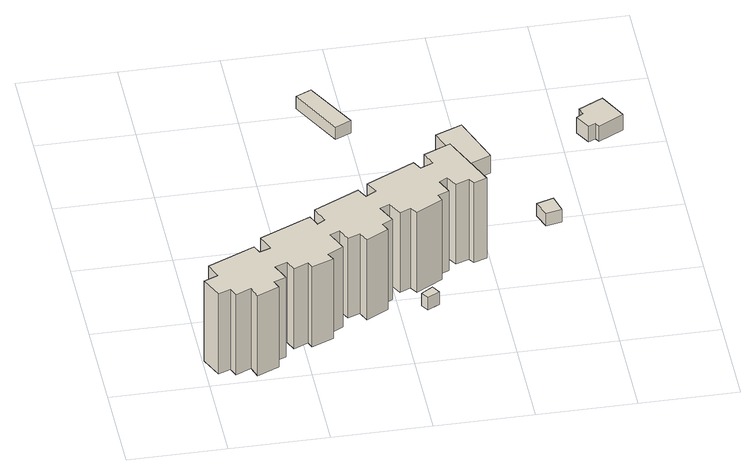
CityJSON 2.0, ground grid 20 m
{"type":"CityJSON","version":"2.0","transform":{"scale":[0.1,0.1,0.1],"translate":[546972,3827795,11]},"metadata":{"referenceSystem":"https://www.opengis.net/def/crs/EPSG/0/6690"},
"CityObjects":{
"building1":{"type":"Building","attributes":{"計測周辺長":215.14,"1/2500図郭":111,"区名":"住吉区","町丁目名称":"浅香１丁目","街区番号":2,"class":"3002","usage":"412","measuredHeight":19.5,"storeysAboveGround":4,"BuildingDetailAttribute.buildingRoofEdgeArea":677,"BuildingDetailAttribute.buildingStructureType":"603","BuildingDetailAttribute.buildingStructureOrgType":"3","BuildingDetailAttribute.detailedUsage":"1130","BuildingDetailAttribute.specifiedBuildingCoverageRate":0.8,"BuildingDetailAttribute.surveyYear":2017,"BuildingRiverFloodingRiskAttribute.description":"2","BuildingRiverFloodingRiskAttribute.rank":"1","BuildingRiverFloodingRiskAttribute.depth":0.066,"BuildingRiverFloodingRiskAttribute.adminType":"1","BuildingRiverFloodingRiskAttribute.scale":"2","BuildingRiverFloodingRiskAttribute.duration":0,"BuildingIDAttribute.prefecture":"27","BuildingIDAttribute.city":"27120"},"geometry":[{"type":"Solid","lod":"1","boundaries":[[[[0,1,2,3,4,5,6,7,8,9,10,11,12,13,14,15,16,17,18,19,20,21,22,23,24,25,26,27,28,29,30,31,32,33,34,35,36,37,38,39,40,41,42,43,44,45,46,47,48,49,50,51,52,53,54,55,56,57]],[[56,58,59,57]],[[55,60,58,56]],[[54,61,60,55]],[[53,62,61,54]],[[52,63,62,53]],[[51,64,63,52]],[[50,65,64,51]],[[49,66,65,50]],[[48,67,66,49]],[[47,68,67,48]],[[46,69,68,47]],[[45,70,69,46]],[[44,71,70,45]],[[43,72,71,44]],[[42,73,72,43]],[[41,74,73,42]],[[40,75,74,41]],[[39,76,75,40]],[[38,77,76,39]],[[37,78,77,38]],[[36,79,78,37]],[[35,80,79,36]],[[34,81,80,35]],[[33,82,81,34]],[[32,83,82,33]],[[31,84,83,32]],[[30,85,84,31]],[[29,86,85,30]],[[28,87,86,29]],[[27,88,87,28]],[[26,89,88,27]],[[25,90,89,26]],[[24,91,90,25]],[[23,92,91,24]],[[22,93,92,23]],[[21,94,93,22]],[[20,95,94,21]],[[19,96,95,20]],[[18,97,96,19]],[[17,98,97,18]],[[16,99,98,17]],[[15,100,99,16]],[[14,101,100,15]],[[13,102,101,14]],[[12,103,102,13]],[[11,104,103,12]],[[10,105,104,11]],[[9,106,105,10]],[[8,107,106,9]],[[7,108,107,8]],[[6,109,108,7]],[[5,110,109,6]],[[4,111,110,5]],[[3,112,111,4]],[[2,113,112,3]],[[1,114,113,2]],[[0,115,114,1]],[[57,59,115,0]],[[58,60,61,62,63,64,65,66,67,68,69,70,71,72,73,74,75,76,77,78,79,80,81,82,83,84,85,86,87,88,89,90,91,92,93,94,95,96,97,98,99,100,101,102,103,104,105,106,107,108,109,110,111,112,113,114,115,59]]]]}]},
"building2":{"type":"Building","attributes":{"class":"3001","BuildingDetailAttribute.specifiedBuildingCoverageRate":0.8,"BuildingDetailAttribute.surveyYear":2017,"BuildingRiverFloodingRiskAttribute.description":"2","BuildingRiverFloodingRiskAttribute.rank":"1","BuildingRiverFloodingRiskAttribute.depth":0.277,"BuildingRiverFloodingRiskAttribute.adminType":"1","BuildingRiverFloodingRiskAttribute.scale":"2","BuildingRiverFloodingRiskAttribute.duration":0,"BuildingIDAttribute.prefecture":"27","BuildingIDAttribute.city":"27120"},"geometry":[{"type":"Solid","lod":"1","boundaries":[[[[116,117,118,119]],[[118,120,121,119]],[[117,122,120,118]],[[116,123,122,117]],[[119,121,123,116]],[[120,122,123,121]]]]}]},
"building3":{"type":"Building","attributes":{"計測周辺長":31.98,"1/2500図郭":111,"区名":"住吉区","町丁目名称":"浅香１丁目","街区番号":2,"class":"3001","usage":"412","storeysAboveGround":1,"BuildingDetailAttribute.buildingRoofEdgeArea":44.38,"BuildingDetailAttribute.buildingStructureType":"610","BuildingDetailAttribute.buildingStructureOrgType":"2","BuildingDetailAttribute.detailedUsage":"1130","BuildingDetailAttribute.specifiedBuildingCoverageRate":0.8,"BuildingDetailAttribute.surveyYear":2017,"BuildingRiverFloodingRiskAttribute.description":"2","BuildingRiverFloodingRiskAttribute.rank":"2","BuildingRiverFloodingRiskAttribute.depth":0.941,"BuildingRiverFloodingRiskAttribute.adminType":"1","BuildingRiverFloodingRiskAttribute.scale":"2","BuildingRiverFloodingRiskAttribute.duration":1.83,"BuildingIDAttribute.prefecture":"27","BuildingIDAttribute.city":"27120"},"geometry":[{"type":"Solid","lod":"1","boundaries":[[[[124,125,126,127]],[[126,128,129,127]],[[125,130,128,126]],[[124,131,130,125]],[[127,129,131,124]],[[128,130,131,129]]]]}]},
"building4":{"type":"Building","attributes":{"計測周辺長":34.18,"1/2500図郭":111,"区名":"住吉区","町丁目名称":"浅香１丁目","街区番号":2,"class":"3001","usage":"422","measuredHeight":4.2,"storeysAboveGround":1,"BuildingDetailAttribute.buildingRoofEdgeArea":66.19,"BuildingDetailAttribute.buildingStructureType":"601","BuildingDetailAttribute.buildingStructureOrgType":"1","BuildingDetailAttribute.detailedUsage":"1409","BuildingDetailAttribute.specifiedBuildingCoverageRate":0.8,"BuildingDetailAttribute.surveyYear":2017,"BuildingRiverFloodingRiskAttribute.description":"2","BuildingRiverFloodingRiskAttribute.rank":"1","BuildingRiverFloodingRiskAttribute.depth":0.02,"BuildingRiverFloodingRiskAttribute.adminType":"1","BuildingRiverFloodingRiskAttribute.scale":"1","BuildingRiverFloodingRiskAttribute.duration":0,"BuildingIDAttribute.prefecture":"27","BuildingIDAttribute.city":"27120"},"geometry":[{"type":"Solid","lod":"1","boundaries":[[[[132,133,134,135]],[[134,136,137,135]],[[133,138,136,134]],[[132,139,138,133]],[[135,137,139,132]],[[136,138,139,137]]]]}]},
"building5":{"type":"Building","attributes":{"計測周辺長":14.57,"1/2500図郭":111,"区名":"住吉区","町丁目名称":"浅香１丁目","街区番号":2,"class":"3001","usage":"422","storeysAboveGround":1,"BuildingDetailAttribute.buildingRoofEdgeArea":13.22,"BuildingDetailAttribute.buildingStructureType":"610","BuildingDetailAttribute.buildingStructureOrgType":"2","BuildingDetailAttribute.detailedUsage":"1409","BuildingDetailAttribute.specifiedBuildingCoverageRate":0.8,"BuildingDetailAttribute.surveyYear":2017,"BuildingRiverFloodingRiskAttribute.description":"2","BuildingRiverFloodingRiskAttribute.rank":"2","BuildingRiverFloodingRiskAttribute.depth":0.872,"BuildingRiverFloodingRiskAttribute.adminType":"1","BuildingRiverFloodingRiskAttribute.scale":"2","BuildingRiverFloodingRiskAttribute.duration":1.27,"BuildingIDAttribute.prefecture":"27","BuildingIDAttribute.city":"27120"},"geometry":[{"type":"Solid","lod":"1","boundaries":[[[[140,141,142,143]],[[142,144,145,143]],[[141,146,144,142]],[[140,147,146,141]],[[143,145,147,140]],[[144,146,147,145]]]]}]},
"building6":{"type":"Building","attributes":{"計測周辺長":27.87,"1/2500図郭":111,"区名":"住吉区","町丁目名称":"浅香１丁目","街区番号":2,"class":"3003","usage":"422","measuredHeight":3.8,"storeysAboveGround":1,"BuildingDetailAttribute.buildingRoofEdgeArea":44.81,"BuildingDetailAttribute.buildingStructureType":"601","BuildingDetailAttribute.buildingStructureOrgType":"1","BuildingDetailAttribute.detailedUsage":"1409","BuildingDetailAttribute.specifiedBuildingCoverageRate":0.8,"BuildingDetailAttribute.surveyYear":2017,"BuildingRiverFloodingRiskAttribute.description":"2","BuildingRiverFloodingRiskAttribute.rank":"1","BuildingRiverFloodingRiskAttribute.depth":0.456,"BuildingRiverFloodingRiskAttribute.adminType":"1","BuildingRiverFloodingRiskAttribute.scale":"2","BuildingRiverFloodingRiskAttribute.duration":1.83,"BuildingIDAttribute.prefecture":"27","BuildingIDAttribute.city":"27120"},"geometry":[{"type":"Solid","lod":"1","boundaries":[[[[148,149,150,151,152,153,154,155]],[[154,156,157,155]],[[153,158,156,154]],[[152,159,158,153]],[[151,160,159,152]],[[150,161,160,151]],[[149,162,161,150]],[[148,163,162,149]],[[155,157,163,148]],[[156,158,159,160,161,162,163,157]]]]}]}
},
"vertices":[
[86,34,6],[54,19,6],[46,38,6],[21,28,6],[1,73,6],[31,86,6],[18,118,6],[115,162,6],[122,144,6],[145,152,6],[132,187,6],[237,235,6],[247,210,6],[264,221,6],[249,255,6],[343,301,6],[354,279,6],[376,292,6],[363,317,6],[463,367,6],[473,348,6],[500,360,6],[487,388,6],[542,413,6],[593,294,6],[566,284,6],[558,296,6],[531,286,6],[518,308,6],[501,298,6],[514,268,6],[491,258,6],[496,243,6],[442,212,6],[432,227,6],[409,217,6],[394,247,6],[374,237,6],[392,199,6],[370,187,6],[377,169,6],[332,144,6],[322,166,6],[297,156,6],[285,181,6],[265,173,6],[283,131,6],[250,113,6],[258,98,6],[213,80,6],[208,93,6],[178,80,6],[168,102,6],[143,92,6],[158,57,6],[133,47,6],[139,29,6],[94,9,6],[139,29,200],[94,9,200],[133,47,200],[158,57,200],[143,92,200],[168,102,200],[178,80,200],[208,93,200],[213,80,200],[258,98,200],[250,113,200],[283,131,200],[265,173,200],[285,181,200],[297,156,200],[322,166,200],[332,144,200],[377,169,200],[370,187,200],[392,199,200],[374,237,200],[394,247,200],[409,217,200],[432,227,200],[442,212,200],[496,243,200],[491,258,200],[514,268,200],[501,298,200],[518,308,200],[531,286,200],[558,296,200],[566,284,200],[593,294,200],[542,413,200],[487,388,200],[500,360,200],[473,348,200],[463,367,200],[363,317,200],[376,292,200],[354,279,200],[343,301,200],[249,255,200],[264,221,200],[247,210,200],[237,235,200],[132,187,200],[145,152,200],[122,144,200],[115,162,200],[18,118,200],[31,86,200],[1,73,200],[21,28,200],[46,38,200],[54,19,200],[86,34,200],
[442,167,8],[467,183,8],[477,165,8],[452,152,8],[477,165,38],[452,152,38],[467,183,38],[442,167,38],
[316,826,1],[348,841,1],[407,732,1],[374,717,1],[407,732,31],[374,717,31],[348,841,31],[316,826,31],
[555,641,3],[610,664,3],[648,559,3],[593,536,3],[648,559,45],[593,536,45],[610,664,45],[555,641,45],
[710,407,6],[745,418,6],[755,380,6],[723,373,6],[755,380,36],[723,373,36],[745,418,36],[710,407,36],
[865,626,5],[850,619,5],[832,651,5],[847,661,5],[842,676,5],[892,702,5],[922,644,5],[870,616,5],[922,644,42],[870,616,42],[892,702,42],[842,676,42],[847,661,42],[832,651,42],[850,619,42],[865,626,42]
]}
